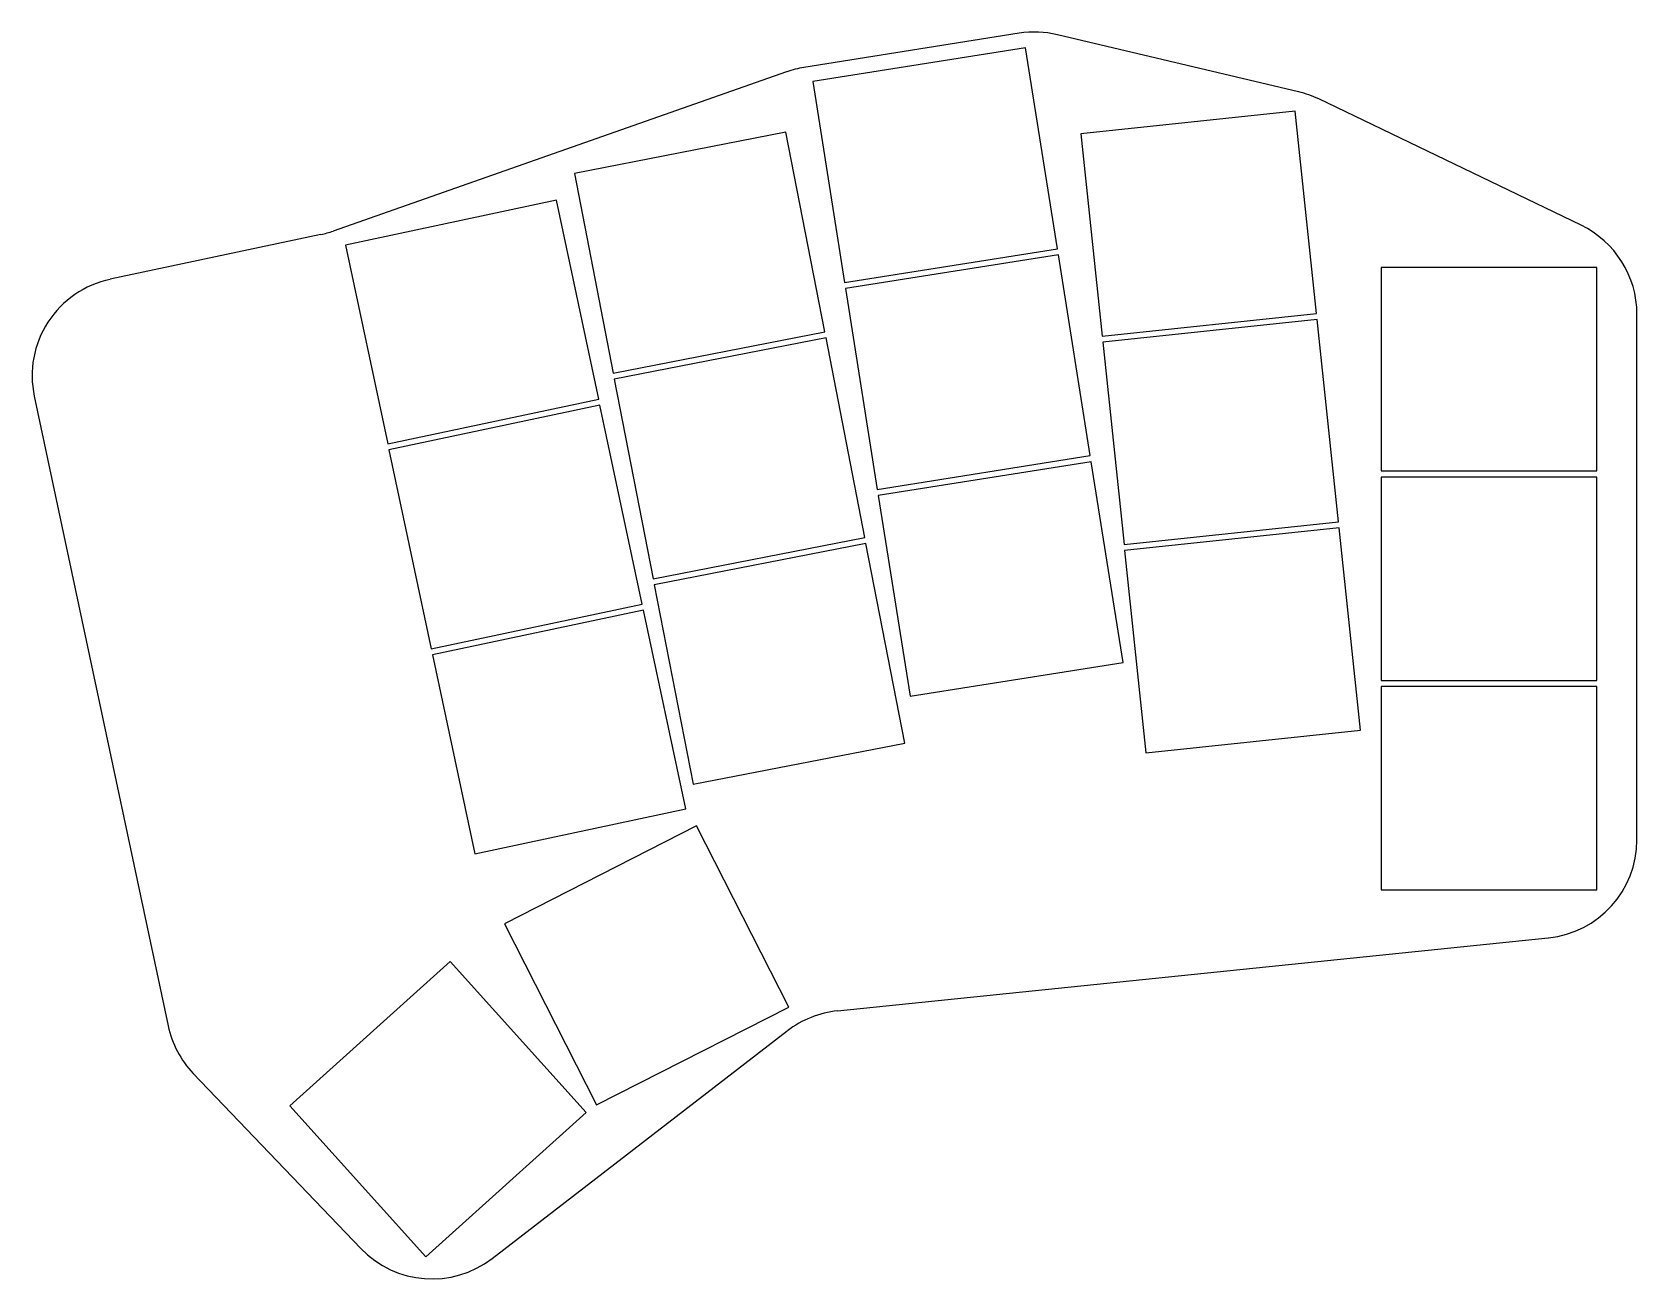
# Model space of a CAD drawing. Header units: millimetres. Extents: x 260 to 391, y -140 to -39.
import ezdxf

# ---------------------------------------------------------------- set-up
doc = ezdxf.new("R2010")
doc.units = ezdxf.units.MM

msp = doc.modelspace()

# ---------------------------------------------------------------- linework, layer by layer
for p, q in [((340.45, -38.74), (322.97, -41.51)), ((363.12, -43.49), (343.55, -38.86)), ((340.97, -39.93), (323.69, -42.66)), ((343.55, -56.22), (340.97, -39.93)), ((321.57, -41.86), (284.78, -54.79)), ((323.69, -42.66), (326.27, -58.96)), ((386.04, -54.32), (364.75, -44.07)), ((362.85, -45.07), (345.45, -46.9)), ((364.58, -61.48), (362.85, -45.07)), ((321.52, -46.77), (304.35, -50.11)), ((324.67, -62.97), (321.52, -46.77)), ((345.45, -46.9), (347.17, -63.31)), ((304.35, -50.11), (307.49, -66.31)), ((302.89, -52.28), (285.78, -55.92)), ((306.33, -68.42), (302.89, -52.28)), ((283.79, -55.06), (266.69, -58.7)), ((285.78, -55.92), (289.21, -72.06)), ((326.27, -58.96), (343.55, -56.22)), ((343.63, -56.72), (326.35, -59.45)), ((346.21, -73.01), (343.63, -56.72)), ((387.32, -57.75), (369.82, -57.75)), ((369.82, -57.75), (369.82, -74.25)), ((387.32, -74.25), (387.32, -57.75)), ((326.35, -59.45), (328.93, -75.75)), ((347.17, -63.31), (364.58, -61.48)), ((364.63, -61.97), (347.23, -63.8)), ((366.35, -78.38), (364.63, -61.97)), ((390.57, -104.18), (390.57, -61.53)), ((307.49, -66.31), (324.67, -62.97)), ((324.77, -63.46), (307.59, -66.8)), ((327.92, -79.66), (324.77, -63.46)), ((347.23, -63.8), (348.95, -80.21)), ((307.59, -66.8), (310.74, -83)), ((260.53, -68.19), (271.38, -119.27)), ((289.21, -72.06), (306.33, -68.42)), ((306.43, -68.91), (289.31, -72.55)), ((309.86, -85.05), (306.43, -68.91)), ((289.31, -72.55), (292.74, -88.69)), ((328.93, -75.75), (346.21, -73.01)), ((346.29, -73.51), (329.01, -76.24)), ((348.87, -89.8), (346.29, -73.51)), ((369.82, -74.25), (387.32, -74.25)), ((387.32, -74.75), (369.82, -74.75)), ((369.82, -74.75), (369.82, -91.25)), ((387.32, -91.25), (387.32, -74.75)), ((329.01, -76.24), (331.59, -92.54)), ((348.95, -80.21), (366.35, -78.38)), ((366.41, -78.88), (349, -80.71)), ((368.13, -95.29), (366.41, -78.88)), ((310.74, -83), (327.92, -79.66)), ((328.01, -80.15), (310.83, -83.49)), ((331.16, -96.34), (328.01, -80.15)), ((349, -80.71), (350.73, -97.12)), ((310.83, -83.49), (313.98, -99.68)), ((292.74, -88.69), (309.86, -85.05)), ((309.96, -85.54), (292.85, -89.18)), ((313.39, -101.68), (309.96, -85.54)), ((292.85, -89.18), (296.28, -105.32)), ((331.59, -92.54), (348.87, -89.8)), ((369.82, -91.25), (387.32, -91.25)), ((387.32, -91.75), (369.82, -91.75)), ((369.82, -91.75), (369.82, -108.25)), ((387.32, -108.25), (387.32, -91.75)), ((313.98, -99.68), (331.16, -96.34)), ((350.73, -97.12), (368.13, -95.29)), ((296.28, -105.32), (313.39, -101.68)), ((314.26, -103.04), (298.67, -110.99)), ((321.75, -117.75), (314.26, -103.04)), ((369.82, -108.25), (387.32, -108.25)), ((298.67, -110.99), (306.16, -125.69)), ((325.7, -118.06), (383.38, -112.14)), ((294.27, -114.05), (281.26, -125.76)), ((305.31, -126.31), (294.27, -114.05)), ((306.16, -125.69), (321.75, -117.75)), ((297.69, -138.15), (321.63, -119.68)), ((273.43, -123.14), (287.02, -137.34)), ((281.26, -125.76), (292.3, -138.02)), ((292.3, -138.02), (305.31, -126.31))]:
    msp.add_line(p, q)
for centre, start, end in [((341.7, -46.64), 76.6809, 99), ((324.23, -49.41), 99, 109.3528), ((361.28, -51.28), 64.2923, 76.6809), ((382.57, -61.53), 0, 64.2923), ((282.13, -47.24), 282, 289.3528), ((268.35, -66.53), 102, 192), ((382.57, -104.18), 275.8619, 0), ((326.52, -126.02), 95.8619, 127.6329), ((279.21, -117.61), 192, 223.7481), ((292.8, -131.81), 223.7481, 307.6329)]:
    msp.add_arc(centre, 8, start, end)

doc.saveas('drawing.dxf')
